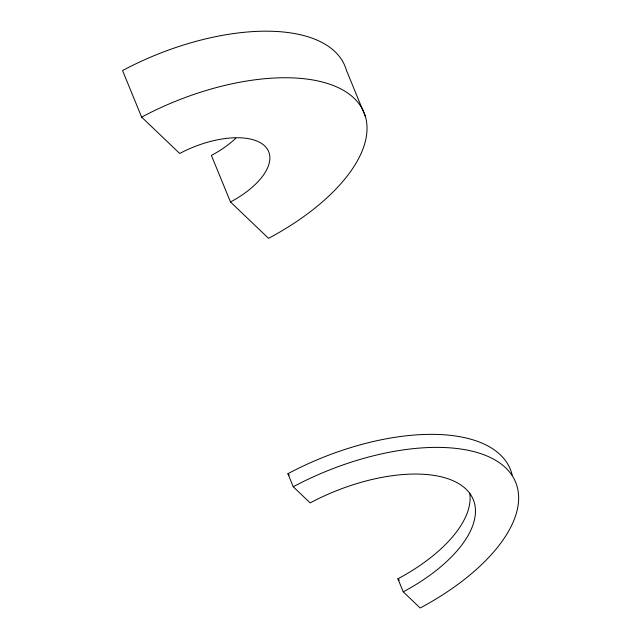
<?xml version="1.0" encoding="UTF-8"?>
<svg xmlns="http://www.w3.org/2000/svg" width="640" height="640" viewBox="0 0 640 640"><rect width="100%" height="100%" fill="white"/><g stroke="black" fill="none" stroke-linecap="round" stroke-linejoin="round"><path stroke-width="0.96" d="M141.64 117.112L179.712 153.488A68.704 32.784 -22.3 0 1 264.696 145.928A68.704 32.784 -22.3 0 1 230.488 201.984L268.56 238.352A171.768 81.96 -22.3 0 0 354.08 98.216A171.768 81.96 -22.3 0 0 141.64 117.112L122.544 70.552A171.768 81.96 -22.3 0 1 346.336 70.056L365.432 116.616M512.16 475.024A171.768 81.96 -22.3 0 0 287.896 473.72L289.304 475.064M469.736 493.16A125.968 60.104 -22.3 0 1 397.896 578.8L399.304 580.144M293.24 486.752L310.16 502.92A125.968 60.104 -22.3 0 1 465.96 489.064A125.968 60.104 -22.3 0 1 403.24 591.832L420.168 608A171.768 81.96 -22.3 0 0 505.688 467.856A171.768 81.96 -22.3 0 0 293.24 486.752L287.896 473.72M397.896 578.8L403.24 591.832M230.488 201.984L211.392 155.424A68.704 32.784 -22.3 0 0 235.824 138.2"/></g></svg>
